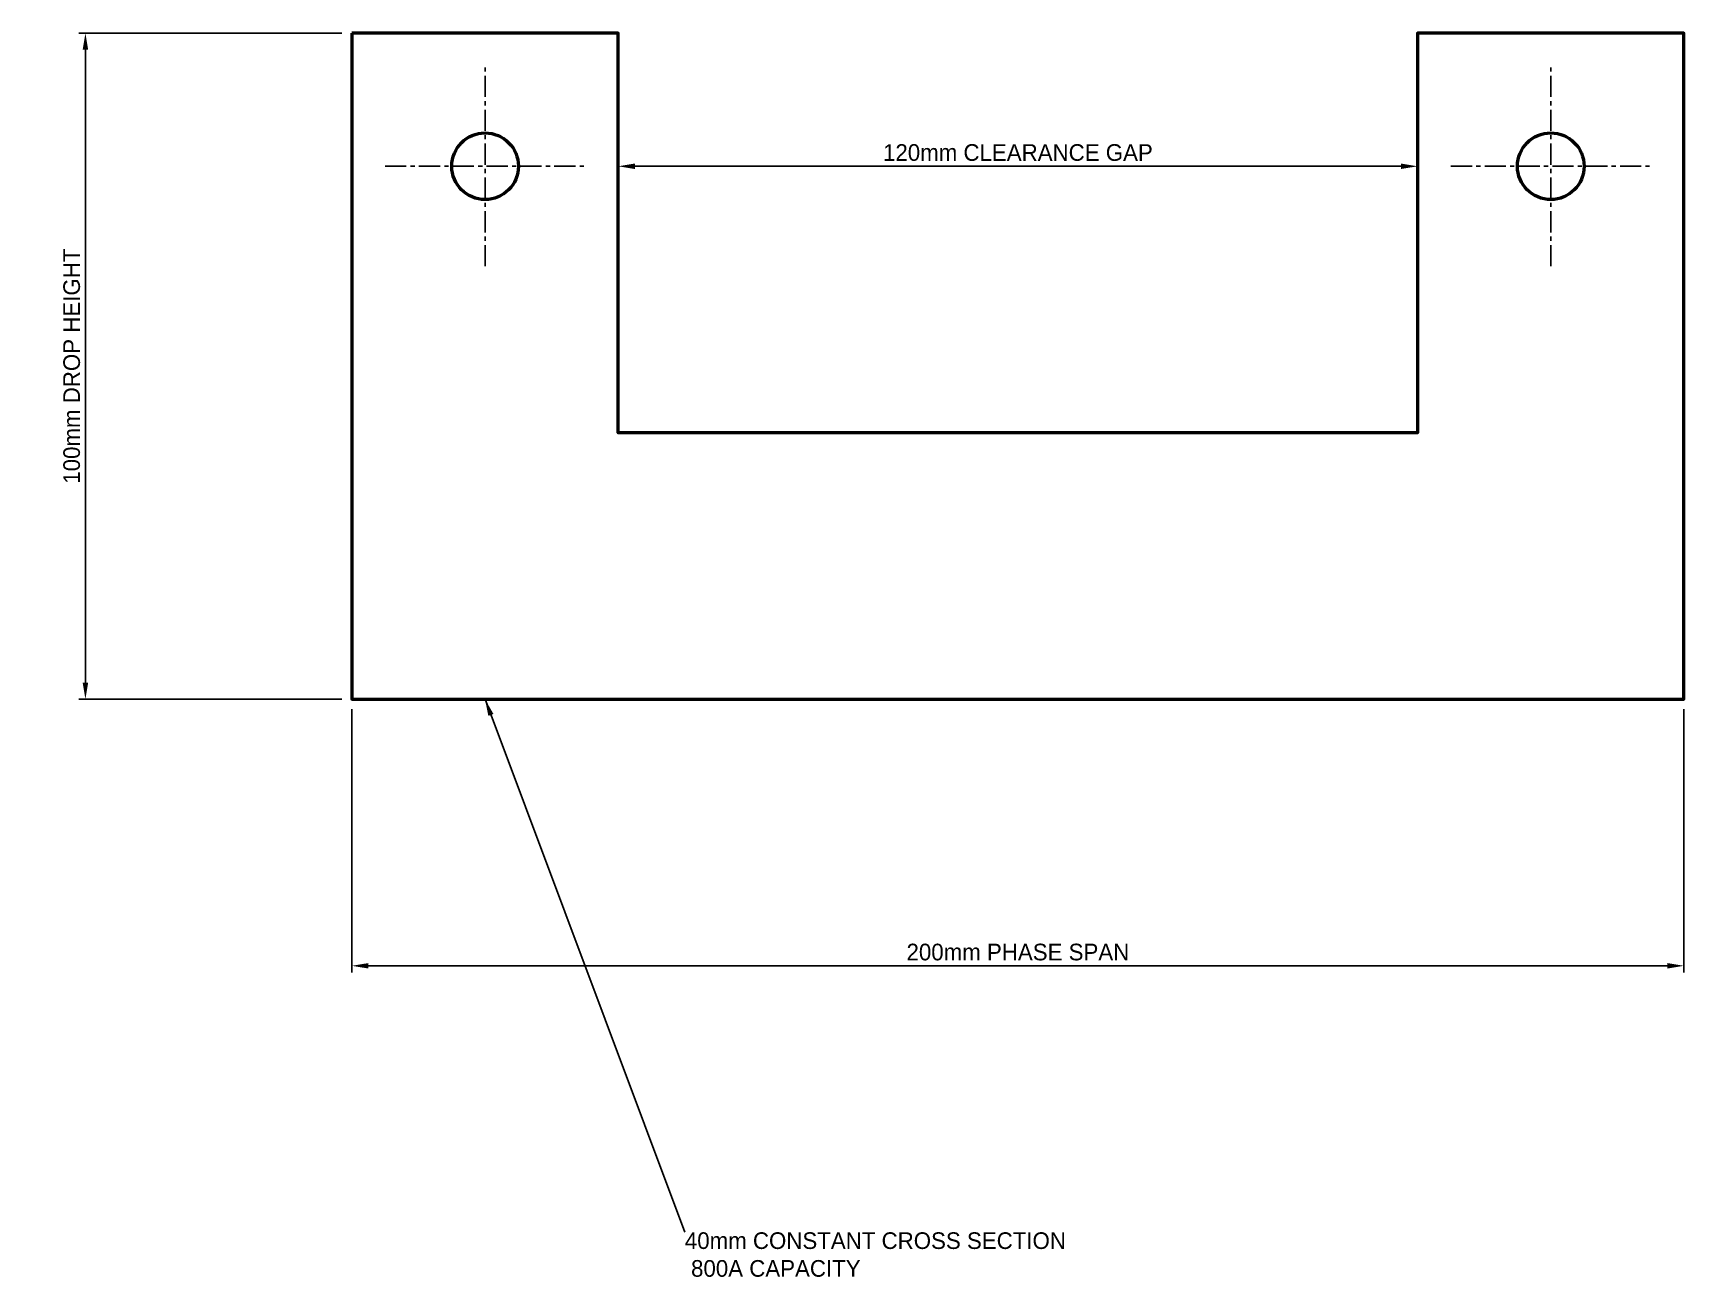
# Model space of a CAD drawing. Header units: metres. Extents: x -48 to 200, y -87 to 100.
import ezdxf

# ---------------------------------------------------------------- set-up
doc = ezdxf.new("R2010")
doc.units = ezdxf.units.M
doc.linetypes.add('CENTER', pattern=[5.08, 3.175, -0.635, 0.635, -0.635])
for name, color, linetype, lineweight in [('CENTERLINES', 7, 'CENTER', 25), ('DIMENSIONS', 7, 'Continuous', 25), ('GEOMETRY', 7, 'Continuous', 50)]:
    doc.layers.add(name, color=color, linetype=linetype, lineweight=lineweight)
doc.dimstyles.new('ENGINEERING_STYLE', dxfattribs={"dimtxt": 2.5, "dimasz": 2.5, "dimexe": 1, "dimexo": 1.5, "dimgap": 0.8, "dimtad": 1, "dimcen": 2.5, "dimazin": 3, "dimtfac": 1, "dimtmove": 0, "dimatfit": 3, "dimtfill": 1})

msp = doc.modelspace()

# ---------------------------------------------------------------- linework, layer by layer
at = {"layer": 'CENTERLINES'}
for p, q in [((20, 65), (20, 95)), ((180, 65), (180, 95)), ((5, 80), (35, 80)), ((165, 80), (195, 80))]:
    msp.add_line(p, q, dxfattribs=at)
at = {"layer": 'GEOMETRY'}
msp.add_lwpolyline([(0, 100), (0, 0), (200, 0), (200, 100), (160, 100), (160, 40), (40, 40), (40, 100)], close=True, dxfattribs=at)
for centre in [(20, 80), (180, 80)]:
    msp.add_circle(centre, 5, dxfattribs=at)

# ---------------------------------------------------------------- texts
at = {"layer": 'DIMENSIONS', "insert": (50, -80), "char_height": 2.5, "attachment_point": 1}
msp.add_mtext('40mm CONSTANT CROSS SECTION\\P 800A CAPACITY', dxfattribs=at)

# ---------------------------------------------------------------- next in the draw order: dimensions: what is measured, and where the dimension line sits
at = {"layer": 'DIMENSIONS'}
for base, p1, p2, text in [((40, 80), (40, 40), (160, 40), '120mm CLEARANCE GAP'), ((0, -40), (0, 0), (200, 0), '200mm PHASE SPAN')]:
    msp.add_linear_dim(base=base, p1=p1, p2=p2, text=text, dimstyle='ENGINEERING_STYLE', dxfattribs=at).render()

# ---------------------------------------------------------------- next in the draw order: dimensions: what is measured, and where the dimension line sits
msp.add_linear_dim(base=(-40, 0), p1=(0, 0), p2=(0, 100), angle=90, text='100mm DROP HEIGHT', dimstyle='ENGINEERING_STYLE', dxfattribs=at).render()

# ---------------------------------------------------------------- next in the draw order: leaders
msp.add_leader([(20, 0), (50, -80)], dimstyle='ENGINEERING_STYLE', dxfattribs=at)

doc.saveas('drawing.dxf')
